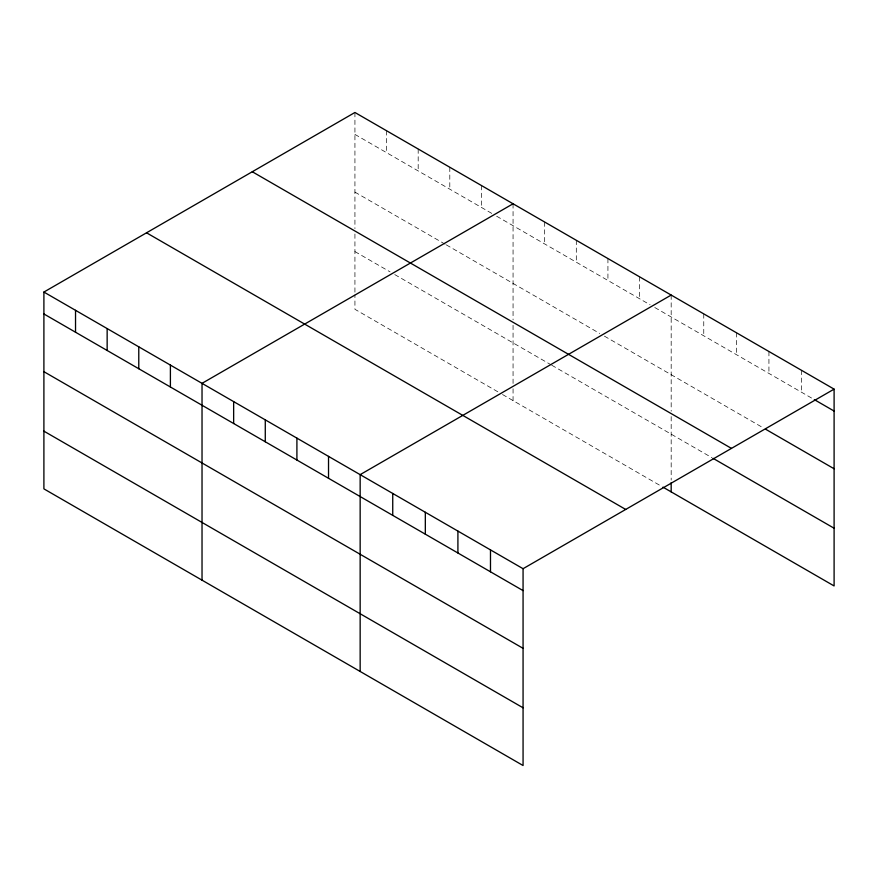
<?xml version="1.0" encoding="UTF-8"?>
<svg xmlns="http://www.w3.org/2000/svg" width="878" height="878" viewBox="0 0 878 878"><rect width="100%" height="100%" fill="white"/><g stroke="black" fill="none" stroke-linecap="round" stroke-linejoin="round"><path stroke-width="0.66" stroke-dasharray="4.39 3.29" d="M354.931 112.483L354.931 228.609M354.931 134.4L491.976 213.519M496.652 216.218L650.093 304.809M654.779 307.519L813.149 398.952M354.931 192.117L445.124 244.183M446.287 244.863L599.729 333.453M604.415 336.153L763.114 427.773M354.931 251.58L390.062 271.862M394.749 274.573L550.539 364.513M551.713 365.193L711.915 457.679M497.826 391.797L354.931 309.297L354.931 294.865M502.512 394.507L661.814 486.478M801.515 370.318L801.515 392.236M768.93 351.507L768.93 373.413M736.346 332.696L736.346 354.602M703.761 313.885L703.761 335.791M671.176 295.074L671.176 411.189M671.176 416.6L671.176 480.079M639.557 276.811L639.557 298.729M607.927 258.549L607.927 280.466M576.308 240.298L576.308 262.204M544.678 222.035L544.678 243.952M513.059 203.784L513.059 319.899M513.059 325.299L513.059 383.543M513.059 388.789L513.059 400.587M481.429 185.521L481.429 207.427M449.799 167.259L449.799 189.176M418.18 149.008L418.18 170.914M386.55 130.745L386.55 152.651M354.931 234.009L354.931 293.559"/><path stroke-width="1.32" d="M43.9 292.056L523.068 568.703L523.068 765.517L43.9 488.87L43.9 292.056L354.931 112.483L834.1 389.13L834.1 585.944L662.978 487.147M513.059 203.784L202.028 383.346L202.028 580.16M671.176 295.074L360.156 474.647L360.156 671.45M523.068 568.703L834.1 389.13M814.312 399.622L834.1 411.047M765.44 429.122L834.1 468.764M252.293 171.748L731.462 448.395M713.079 458.349L834.1 528.227M146.538 232.802L625.707 509.449M43.9 313.962L523.068 590.609M43.9 371.679L523.068 648.326M43.9 431.153L523.068 707.8M671.176 482.702L671.176 491.889M490.484 549.891L490.484 571.798M457.91 531.08L457.91 552.986M425.325 512.269L425.325 534.175M392.74 493.458L392.74 515.364M328.526 456.384L328.526 478.29M296.907 438.122L296.907 460.039M265.277 419.871L265.277 441.777M233.647 401.608L233.647 423.514M170.398 365.094L170.398 387M138.779 346.832L138.779 368.738M107.149 328.57L107.149 350.487M75.53 310.318L75.53 332.224"/></g></svg>
